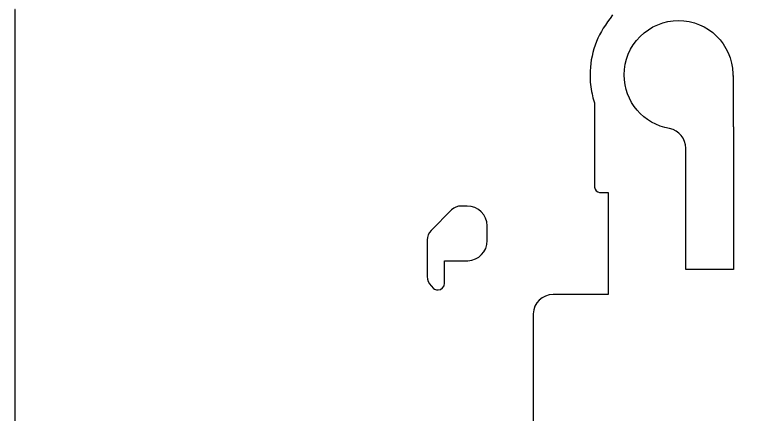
# Model space of a CAD drawing. Header units: millimetres. Extents: x 3440 to 3572, y 2 to 96.
# Drawn here: x 3488.406 to 3491.206, y 49.336 to 50.828 of the extents above; entities that cross this region are included whole.
import ezdxf

# ---------------------------------------------------------------- set-up
doc = ezdxf.new("R2010")
doc.units = ezdxf.units.MM
doc.header["$LTSCALE"] = 23.1
doc.layers.add('gbr-dxf', color=7, linetype='CONTINUOUS')

msp = doc.modelspace()

# ---------------------------------------------------------------- linework, layer by layer
at = {"layer": 'gbr-dxf'}
msp.add_line((3491.0915, 50.4096), (3491.0915, 50.4095), dxfattribs=at)
at = {"layer": 'gbr-dxf', "linetype": 'Continuous'}
for points in [[(3501.9736, 54.1951), (3501.9736, 51.0682, 0.192286), (3501.98, 51.0548, -0.22971), (3501.999, 51.0156), (3501.999, 46.4285, -0.411228), (3501.7023, 46.1319), (3496.7024, 46.1319, -0.41397), (3496.4059, 46.4283), (3496.4059, 46.8045, 0.414216), (3495.7024, 47.508), (3488.7024, 47.508, -0.41422), (3488.406, 47.8045), (3488.406, 50.8484, -0.035756), (3488.4059, 50.8487)], [(3490.6394, 50.8287), (3490.6312, 50.8146), (3490.63, 50.8131, 0.1725), (3490.5556, 50.604), (3490.5556, 50.6038, 0.053839), (3490.5632, 50.5332, 0.023314), (3490.571, 50.5035), (3490.5723, 50.4996), (3490.5723, 50.1853, -0.098843), (3490.5728, 50.1834, 0.393729), (3490.5916, 50.1646, -0.101678), (3490.5936, 50.1641), (3490.6233, 50.1641), (3490.6233, 49.7826), (3490.4188, 49.7826), (3490.4182, 49.7826, 0.404406), (3490.3432, 49.7101), (3490.3432, 49.2171)], [(3490.6832, 50.6037, -0.414223), (3490.8864, 50.8069, -0.408185), (3491.0896, 50.6079, -0.038929), (3491.0896, 50.6076, 0.084771), (3491.0911, 50.601), (3491.0912, 50.601), (3491.0912, 50.6008)], [(3491.0915, 50.4095), (3491.0915, 49.8766), (3490.9137, 49.8766), (3490.9137, 49.8797, 0.031775), (3490.9135, 49.8821), (3490.9134, 49.8821), (3490.9134, 50.3284, -0.014789), (3490.9134, 50.3297, 0.356885), (3490.8533, 50.4032, -0.366998), (3490.6832, 50.6037)], [(3491.0912, 50.5991), (3491.0912, 50.4124, 0.030955), (3491.0915, 50.41), (3491.0915, 50.41), (3491.0915, 50.4096)]]:
    msp.add_lwpolyline(points, format="xyb", dxfattribs=at)
msp.add_lwpolyline([(3489.9467, 49.85, 0.198889), (3489.9614, 49.8147), (3489.9706, 49.8055, 0.176845), (3489.9867, 49.7996, -0.010979), (3489.9875, 49.7996, 0.404777), (3490.0117, 49.8246), (3490.0117, 49.8252), (3490.0117, 49.8389), (3490.0117, 49.8389), (3490.0117, 49.909), (3490.0984, 49.909, 0.407927), (3490.1717, 49.984), (3490.1717, 49.9846), (3490.1717, 50.0399, 0.407927), (3490.0968, 50.1133), (3490.0961, 50.1133), (3490.0736, 50.1133, 0.198766), (3490.0383, 50.0987), (3489.9614, 50.0218, 0.198847), (3489.9467, 49.9864)], format="xyb", close=True, dxfattribs=at)
at = {"layer": 'gbr-dxf'}
msp.add_arc((3491.0888, 50.6), 0.00254, 339.9784, 20.0216, dxfattribs=at)

doc.saveas('drawing.dxf')
